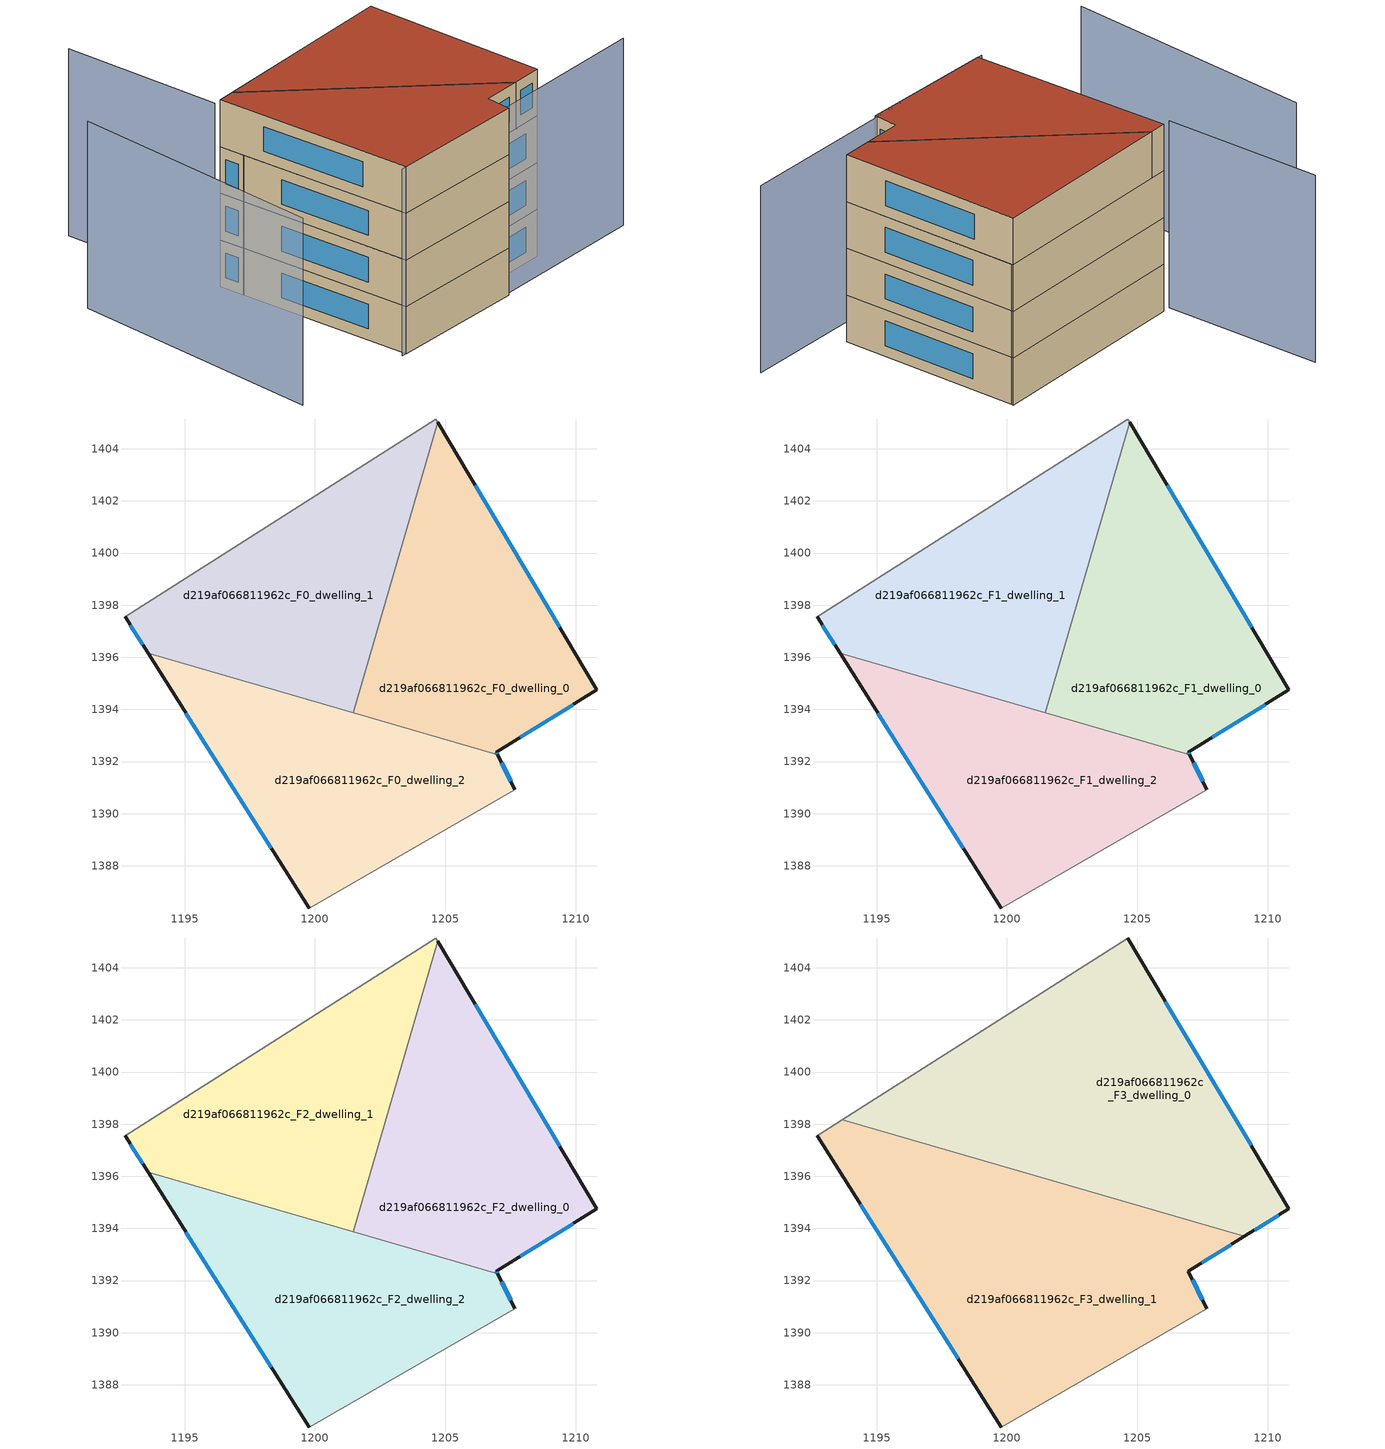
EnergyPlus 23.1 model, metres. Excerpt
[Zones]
d219af066811962c_F0_dwelling_0
 floor ground (EU_floor_Construction): 1204.71,1405.01 1210.82,1394.75 1206.96,1392.37 1207.01,1392.27 1201.48,1393.87 z0
 wall outside (EU_wall_Construction): 1207.01,1392.27 1206.96,1392.37 1210.82,1394.75 1204.71,1405.01 z0:3
 wall to d219af066811962c_F0_dwelling_1 (EU_wall_Construction): 1204.71,1405.01 1201.48,1393.87 z0:3
 wall to d219af066811962c_F0_dwelling_2 (EU_wall_Construction): 1201.48,1393.87 1207.01,1392.27 z0:3
 window (EU_Window_Construction): 1209.39,1397.16 1206.14,1402.6 / 1207.87,1392.92 1209.92,1394.19 / 1207,1392.29 1206.98,1392.34 z0.7:2.3
d219af066811962c_F0_dwelling_1
 floor ground (EU_floor_Construction): 1204.63,1405.14 1204.71,1405.01 1201.48,1393.87 1193.6,1396.16 1192.72,1397.56 z0
 wall outside (EU_wall_Construction): 1192.72,1397.56 1193.6,1396.16 z0:3
 wall adiabatic (EU_wall_Construction): 1204.71,1405.01 1204.63,1405.14 1192.72,1397.56 z0:3
 wall to d219af066811962c_F0_dwelling_2 (EU_wall_Construction): 1193.6,1396.16 1201.48,1393.87 z0:3
 window (EU_Window_Construction): 1192.92,1397.23 1193.39,1396.49 z0.7:2.3
d219af066811962c_F0_dwelling_2
 floor ground (EU_floor_Construction): 1207.01,1392.27 1207.67,1390.92 1199.78,1386.38 1193.6,1396.16 z0
 wall outside (EU_wall_Construction): 1207.67,1390.92 1207.01,1392.27 / 1193.6,1396.16 1199.78,1386.38 z0:3
 wall adiabatic (EU_wall_Construction): 1199.78,1386.38 1207.67,1390.92 z0:3
 window (EU_Window_Construction): 1207.51,1391.24 1207.17,1391.95 / 1195.05,1393.86 1198.33,1388.68 z0.7:2.3
d219af066811962c_F1_dwelling_0
 floor to d219af066811962c_F0_dwelling_0 (EU_floor_Construction): 1204.71,1405.01 1210.82,1394.75 1206.96,1392.37 1207.01,1392.27 1201.48,1393.87 z3
 wall outside (EU_wall_Construction): 1207.01,1392.27 1206.96,1392.37 1210.82,1394.75 1204.71,1405.01 z3:6
 wall to d219af066811962c_F1_dwelling_1 (EU_wall_Construction): 1204.71,1405.01 1201.48,1393.87 z3:6
 wall to d219af066811962c_F1_dwelling_2 (EU_wall_Construction): 1201.48,1393.87 1207.01,1392.27 z3:6
 window (EU_Window_Construction): 1209.39,1397.16 1206.14,1402.6 / 1207.87,1392.92 1209.92,1394.19 / 1207,1392.29 1206.98,1392.34 z3.7:5.3
d219af066811962c_F1_dwelling_1
 floor to d219af066811962c_F0_dwelling_1 (EU_floor_Construction): 1204.63,1405.14 1204.71,1405.01 1201.48,1393.87 1193.6,1396.16 1192.72,1397.56 z3
 wall outside (EU_wall_Construction): 1192.72,1397.56 1193.6,1396.16 z3:6
 wall adiabatic (EU_wall_Construction): 1204.71,1405.01 1204.63,1405.14 1192.72,1397.56 z3:6
 wall to d219af066811962c_F1_dwelling_2 (EU_wall_Construction): 1193.6,1396.16 1201.48,1393.87 z3:6
 window (EU_Window_Construction): 1192.92,1397.23 1193.39,1396.49 z3.7:5.3
d219af066811962c_F1_dwelling_2
 floor to d219af066811962c_F0_dwelling_2 (EU_floor_Construction): 1207.01,1392.27 1207.67,1390.92 1199.78,1386.38 1193.6,1396.16 z3
 wall outside (EU_wall_Construction): 1207.67,1390.92 1207.01,1392.27 / 1193.6,1396.16 1199.78,1386.38 z3:6
 wall adiabatic (EU_wall_Construction): 1199.78,1386.38 1207.67,1390.92 z3:6
 window (EU_Window_Construction): 1207.51,1391.24 1207.17,1391.95 / 1195.05,1393.86 1198.33,1388.68 z3.7:5.3
d219af066811962c_F2_dwelling_0
 floor to d219af066811962c_F1_dwelling_0 (EU_floor_Construction): 1204.71,1405.01 1210.82,1394.75 1206.96,1392.37 1207.01,1392.27 1201.48,1393.87 z6
 wall outside (EU_wall_Construction): 1207.01,1392.27 1206.96,1392.37 1210.82,1394.75 1204.71,1405.01 z6:9
 wall to d219af066811962c_F2_dwelling_1 (EU_wall_Construction): 1204.71,1405.01 1201.48,1393.87 z6:9
 wall to d219af066811962c_F2_dwelling_2 (EU_wall_Construction): 1201.48,1393.87 1207.01,1392.27 z6:9
 window (EU_Window_Construction): 1209.39,1397.16 1206.14,1402.6 / 1207.87,1392.92 1209.92,1394.19 / 1207,1392.29 1206.98,1392.34 z6.7:8.3
d219af066811962c_F2_dwelling_1
 floor to d219af066811962c_F1_dwelling_1 (EU_floor_Construction): 1204.63,1405.14 1204.71,1405.01 1201.48,1393.87 1193.6,1396.16 1192.72,1397.56 z6
 wall outside (EU_wall_Construction): 1192.72,1397.56 1193.6,1396.16 z6:9
 wall adiabatic (EU_wall_Construction): 1204.71,1405.01 1204.63,1405.14 1192.72,1397.56 z6:9
 wall to d219af066811962c_F2_dwelling_2 (EU_wall_Construction): 1193.6,1396.16 1201.48,1393.87 z6:9
 window (EU_Window_Construction): 1192.92,1397.23 1193.39,1396.49 z6.7:8.3
d219af066811962c_F2_dwelling_2
 floor to d219af066811962c_F1_dwelling_2 (EU_floor_Construction): 1207.01,1392.27 1207.67,1390.92 1199.78,1386.38 1193.6,1396.16 z6
 wall outside (EU_wall_Construction): 1207.67,1390.92 1207.01,1392.27 / 1193.6,1396.16 1199.78,1386.38 z6:9
 wall adiabatic (EU_wall_Construction): 1199.78,1386.38 1207.67,1390.92 z6:9
 window (EU_Window_Construction): 1207.51,1391.24 1207.17,1391.95 / 1195.05,1393.86 1198.33,1388.68 z6.7:8.3
d219af066811962c_F3_dwelling_0
 floor to d219af066811962c_F2_dwelling_0 (EU_floor_Construction): 1204.71,1405.01 1210.82,1394.75 1209.11,1393.69 1202.02,1395.75 z9
 floor to d219af066811962c_F2_dwelling_1 (EU_floor_Construction): 1204.63,1405.14 1204.71,1405.01 1202.02,1395.75 1193.68,1398.17 z9
 wall outside (EU_wall_Construction): 1209.11,1393.69 1210.82,1394.75 1204.63,1405.14 z9:12
 wall to d219af066811962c_F3_dwelling_1 (EU_wall_Construction): 1193.68,1398.17 1209.11,1393.69 z9:12
 wall adiabatic (EU_wall_Construction): 1204.63,1405.14 1193.68,1398.17 z9:12
 window (EU_Window_Construction): 1209.37,1397.19 1206.08,1402.7 / 1209.51,1393.94 1210.42,1394.5 z9.7:11.3
 roof outside (EU_roof_Construction): 1210.82,1394.75 1204.63,1405.14 1193.68,1398.17 1209.11,1393.69 z12
d219af066811962c_F3_dwelling_1
 floor to d219af066811962c_F2_dwelling_1 (EU_floor_Construction): 1202.02,1395.75 1201.48,1393.87 1193.6,1396.16 1192.72,1397.56 1193.68,1398.17 z9
 floor to d219af066811962c_F2_dwelling_2 (EU_floor_Construction): 1207.01,1392.27 1207.67,1390.92 1199.78,1386.38 1193.6,1396.16 z9
 floor to d219af066811962c_F2_dwelling_0 (EU_floor_Construction): 1209.11,1393.69 1206.96,1392.37 1207.01,1392.27 1201.48,1393.87 1202.02,1395.75 z9
 wall outside (EU_wall_Construction): 1192.72,1397.56 1199.78,1386.38 / 1207.67,1390.92 1206.96,1392.37 1209.11,1393.69 z9:12
 wall adiabatic (EU_wall_Construction): 1193.68,1398.17 1192.72,1397.56 / 1199.78,1386.38 1207.67,1390.92 z9:12
 window (EU_Window_Construction): 1194.37,1394.93 1198.12,1389.01 / 1207.47,1392.68 1208.61,1393.38 / 1207.5,1391.26 1207.13,1392.03 z9.7:11.3
 roof outside (EU_roof_Construction): 1207.67,1390.92 1206.96,1392.37 1209.11,1393.69 1193.68,1398.17 1192.72,1397.56 1199.78,1386.38 z12
shading: 1184.79,1397.79 1192.13,1382.65 / 1199.46,1386.19 1216.66,1396.5 / 1192.29,1397.3 1186.83,1406.29 z0:12
[Building]
EU S2 Campaign: North Axis=0; Terrain=City; Solar Distribution=FullExterior
[Site:Location]
Budapest.Ferenc.Liszt.Intl.AP: Latitude=47.437; Longitude=19.256; Time Zone=1; Elevation=185
[SizingPeriod:WeatherFileDays]
AnnualSizingPeriod: Begin Month=1; Begin Day of Month=1; End Month=12; End Day of Month=31; Day of Week for Start Day=Monday; Use Weather File Daylight Saving Period=No; Use Weather File Rain and Snow Indicators=No
[MATERIAL]
EU_InternalMass_Material: Roughness=MediumRough; Thickness=0.1; Conductivity=1; Density=1800; Specific Heat=900; Thermal Absorptance=0.9; Solar Absorptance=0.7; Visible Absorptance=0.7
[MATERIAL:NOMASS] Roughness=MediumRough; Thermal Absorptance=0.9; Solar Absorptance=0.7; Visible Absorptance=0.7
Name | Thermal Resistance
EU_wall_NoMass | 0.832559
EU_roof_NoMass | 1.39638
EU_floor_NoMass | 0.872794
[WINDOWMATERIAL:SIMPLEGLAZINGSYSTEM]
EU_Window_SimpleGlazing: UFactor=2.79869; Solar Heat Gain Coefficient=0.75; Visible Transmittance=0.75
[CONSTRUCTION]
EU_wall_Construction: EU_wall_NoMass
EU_roof_Construction: EU_roof_NoMass
EU_floor_Construction: EU_floor_NoMass
EU_Window_Construction: EU_Window_SimpleGlazing
EU_InternalMass_Construction: EU_InternalMass_Material
[ZONE] Type=1; Multiplier=1; Ceiling Height=autocalculate; Floor Area=autocalculate; Part of Total Floor Area=Yes
Name | Volume
d219af066811962c_F0_dwelling_0; d219af066811962c_F1_dwelling_0; d219af066811962c_F2_dwelling_0 | 180.962
d219af066811962c_F3_dwelling_0 | 271.421
d219af066811962c_F0_dwelling_1; d219af066811962c_F1_dwelling_1; d219af066811962c_F2_dwelling_1 | 180.942
d219af066811962c_F3_dwelling_1 | 271.418
d219af066811962c_F0_dwelling_2; d219af066811962c_F1_dwelling_2; d219af066811962c_F2_dwelling_2 | 180.946
[INTERNALMASS] Construction=EU_InternalMass_Construction
Name | Zone or ZoneList | Surface Area
d219af066811962c_F0_dwelling_0_EU_InternalMass | d219af066811962c_F0_dwelling_0 | 60.3229
d219af066811962c_F0_dwelling_1_EU_InternalMass | d219af066811962c_F0_dwelling_1 | 60.315
d219af066811962c_F0_dwelling_2_EU_InternalMass | d219af066811962c_F0_dwelling_2 | 60.3154
d219af066811962c_F1_dwelling_0_EU_InternalMass | d219af066811962c_F1_dwelling_0 | 60.3229
d219af066811962c_F1_dwelling_1_EU_InternalMass | d219af066811962c_F1_dwelling_1 | 60.315
d219af066811962c_F1_dwelling_2_EU_InternalMass | d219af066811962c_F1_dwelling_2 | 60.3154
d219af066811962c_F2_dwelling_0_EU_InternalMass | d219af066811962c_F2_dwelling_0 | 60.3229
d219af066811962c_F2_dwelling_1_EU_InternalMass | d219af066811962c_F2_dwelling_1 | 60.315
d219af066811962c_F2_dwelling_2_EU_InternalMass | d219af066811962c_F2_dwelling_2 | 60.3154
d219af066811962c_F3_dwelling_0_EU_InternalMass | d219af066811962c_F3_dwelling_0 | 90.4739
d219af066811962c_F3_dwelling_1_EU_InternalMass | d219af066811962c_F3_dwelling_1 | 90.4726
[OTHEREQUIPMENT] Fuel Type=Electricity; Design Level Calculation Method=Watts/Area; Power per Zone Floor Area=1; Fraction Latent=0; Fraction Radiant=0; Fraction Lost=0; Carbon Dioxide Generation Rate=0; EndUse Subcategory=EU_Step8_InternalGains
Name | Zone or ZoneList or Space or SpaceList | Schedule
EU_Step8_InternalGain_d219af066811962c_F0_dwelling_0_f000 | d219af066811962c_F0_dwelling_0 | EU_Step8_GainSchedule_d219af066811962c_F0_dwelling_0_f000
EU_Step8_InternalGain_d219af066811962c_F0_dwelling_1_f000 | d219af066811962c_F0_dwelling_1 | EU_Step8_GainSchedule_d219af066811962c_F0_dwelling_1_f000
EU_Step8_InternalGain_d219af066811962c_F0_dwelling_2_f000 | d219af066811962c_F0_dwelling_2 | EU_Step8_GainSchedule_d219af066811962c_F0_dwelling_2_f000
EU_Step8_InternalGain_d219af066811962c_F1_dwelling_0_f000 | d219af066811962c_F1_dwelling_0 | EU_Step8_GainSchedule_d219af066811962c_F1_dwelling_0_f000
EU_Step8_InternalGain_d219af066811962c_F1_dwelling_1_f000 | d219af066811962c_F1_dwelling_1 | EU_Step8_GainSchedule_d219af066811962c_F1_dwelling_1_f000
EU_Step8_InternalGain_d219af066811962c_F1_dwelling_2_f000 | d219af066811962c_F1_dwelling_2 | EU_Step8_GainSchedule_d219af066811962c_F1_dwelling_2_f000
EU_Step8_InternalGain_d219af066811962c_F2_dwelling_0_f000 | d219af066811962c_F2_dwelling_0 | EU_Step8_GainSchedule_d219af066811962c_F2_dwelling_0_f000
EU_Step8_InternalGain_d219af066811962c_F2_dwelling_1_f000 | d219af066811962c_F2_dwelling_1 | EU_Step8_GainSchedule_d219af066811962c_F2_dwelling_1_f000
EU_Step8_InternalGain_d219af066811962c_F2_dwelling_2_f000 | d219af066811962c_F2_dwelling_2 | EU_Step8_GainSchedule_d219af066811962c_F2_dwelling_2_f000
EU_Step8_InternalGain_d219af066811962c_F3_dwelling_0_f000 | d219af066811962c_F3_dwelling_0 | EU_Step8_GainSchedule_d219af066811962c_F3_dwelling_0_f000
EU_Step8_InternalGain_d219af066811962c_F3_dwelling_1_f000 | d219af066811962c_F3_dwelling_1 | EU_Step8_GainSchedule_d219af066811962c_F3_dwelling_1_f000
[ZONEVENTILATION:DESIGNFLOWRATE] Schedule=EU_AlwaysOn; Design Flow Rate Calculation Method=AirChanges/Hour; Air Changes per Hour=0.475469; Ventilation Type=Natural; Fan Pressure Rise=0; Fan Total Efficiency=1; Constant Term Coefficient=1; Temperature Term Coefficient=0; Velocity Term Coefficient=0; Velocity Squared Term Coefficient=0; Minimum Indoor Temperature=-100; Maximum Indoor Temperature=100; Delta Temperature=-100; Minimum Outdoor Temperature=-100; Maximum Outdoor Temperature=100; Maximum Wind Speed=40
Name | Zone or ZoneList or Space or SpaceList
EU_ConstantAir_d219af066811962c_F0_dwelling_0 | d219af066811962c_F0_dwelling_0
EU_ConstantAir_d219af066811962c_F0_dwelling_1 | d219af066811962c_F0_dwelling_1
EU_ConstantAir_d219af066811962c_F0_dwelling_2 | d219af066811962c_F0_dwelling_2
EU_ConstantAir_d219af066811962c_F1_dwelling_0 | d219af066811962c_F1_dwelling_0
EU_ConstantAir_d219af066811962c_F1_dwelling_1 | d219af066811962c_F1_dwelling_1
EU_ConstantAir_d219af066811962c_F1_dwelling_2 | d219af066811962c_F1_dwelling_2
EU_ConstantAir_d219af066811962c_F2_dwelling_0 | d219af066811962c_F2_dwelling_0
EU_ConstantAir_d219af066811962c_F2_dwelling_1 | d219af066811962c_F2_dwelling_1
EU_ConstantAir_d219af066811962c_F2_dwelling_2 | d219af066811962c_F2_dwelling_2
EU_ConstantAir_d219af066811962c_F3_dwelling_0 | d219af066811962c_F3_dwelling_0
EU_ConstantAir_d219af066811962c_F3_dwelling_1 | d219af066811962c_F3_dwelling_1
[HVACTEMPLATE:THERMOSTAT] Constant Heating Setpoint=20; Constant Cooling Setpoint=50
EU_HeatOnly_d219af066811962c_F0_dwelling_0; EU_HeatOnly_d219af066811962c_F0_dwelling_1; EU_HeatOnly_d219af066811962c_F0_dwelling_2; EU_HeatOnly_d219af066811962c_F1_dwelling_0; EU_HeatOnly_d219af066811962c_F1_dwelling_1; EU_HeatOnly_d219af066811962c_F1_dwelling_2; EU_HeatOnly_d219af066811962c_F2_dwelling_0; EU_HeatOnly_d219af066811962c_F2_dwelling_1; EU_HeatOnly_d219af066811962c_F2_dwelling_2; EU_HeatOnly_d219af066811962c_F3_dwelling_0; EU_HeatOnly_d219af066811962c_F3_dwelling_1
[HVACTEMPLATE:ZONE:IDEALLOADSAIRSYSTEM] System Availability Schedule=EU_AlwaysOn; Maximum Heating Supply Air Temperature=50; Minimum Cooling Supply Air Temperature=13; Maximum Heating Supply Air Humidity Ratio=0.0156; Minimum Cooling Supply Air Humidity Ratio=0.0077; Heating Limit=NoLimit; Cooling Limit=NoLimit; Heating Availability Schedule=EU_AlwaysOn; Cooling Availability Schedule=EU_CoolingOff; Dehumidification Control Type=ConstantSensibleHeatRatio; Cooling Sensible Heat Ratio=0.7; Dehumidification Setpoint=60; Humidification Control Type=None; Humidification Setpoint=30; Outdoor Air Method=None; Outdoor Air Flow Rate per Person=0.00944; Outdoor Air Flow Rate per Zone Floor Area=0; Outdoor Air Flow Rate per Zone=0; Demand Controlled Ventilation Type=None; Outdoor Air Economizer Type=NoEconomizer; Heat Recovery Type=None; Sensible Heat Recovery Effectiveness=0.7; Latent Heat Recovery Effectiveness=0.65
Name | Template Thermostat
d219af066811962c_F0_dwelling_0 | EU_HeatOnly_d219af066811962c_F0_dwelling_0
d219af066811962c_F0_dwelling_1 | EU_HeatOnly_d219af066811962c_F0_dwelling_1
d219af066811962c_F0_dwelling_2 | EU_HeatOnly_d219af066811962c_F0_dwelling_2
d219af066811962c_F1_dwelling_0 | EU_HeatOnly_d219af066811962c_F1_dwelling_0
d219af066811962c_F1_dwelling_1 | EU_HeatOnly_d219af066811962c_F1_dwelling_1
d219af066811962c_F1_dwelling_2 | EU_HeatOnly_d219af066811962c_F1_dwelling_2
d219af066811962c_F2_dwelling_0 | EU_HeatOnly_d219af066811962c_F2_dwelling_0
d219af066811962c_F2_dwelling_1 | EU_HeatOnly_d219af066811962c_F2_dwelling_1
d219af066811962c_F2_dwelling_2 | EU_HeatOnly_d219af066811962c_F2_dwelling_2
d219af066811962c_F3_dwelling_0 | EU_HeatOnly_d219af066811962c_F3_dwelling_0
d219af066811962c_F3_dwelling_1 | EU_HeatOnly_d219af066811962c_F3_dwelling_1
[SIZING:ZONE] Zone Cooling Design Supply Air Temperature Input Method=SupplyAirTemperature; Zone Cooling Design Supply Air Temperature=13; Zone Heating Design Supply Air Temperature Input Method=SupplyAirTemperature; Zone Heating Design Supply Air Temperature=50; Zone Cooling Design Supply Air Humidity Ratio=0.008; Zone Heating Design Supply Air Humidity Ratio=0.008; Cooling Design Air Flow Method=DesignDay; Cooling Design Air Flow Rate=0; Cooling Minimum Air Flow per Zone Floor Area=0.000762; Cooling Minimum Air Flow=0; Cooling Minimum Air Flow Fraction=0.2; Heating Design Air Flow Method=DesignDay; Heating Design Air Flow Rate=0; Heating Maximum Air Flow per Zone Floor Area=0.002032; Heating Maximum Air Flow=0.141576; Heating Maximum Air Flow Fraction=0.3; Account for Dedicated Outdoor Air System=No; Dedicated Outdoor Air System Control Strategy=NeutralSupplyAir; Dedicated Outdoor Air Low Setpoint Temperature for Design=autosize; Dedicated Outdoor Air High Setpoint Temperature for Design=autosize; Zone Load Sizing Method=Sensible Load Only No Latent Load; Zone Latent Cooling Design Supply Air Humidity Ratio Input Method=HumidityRatioDifference; Zone Cooling Design Supply Air Humidity Ratio Difference=0.005; Zone Latent Heating Design Supply Air Humidity Ratio Input Method=HumidityRatioDifference; Zone Humidification Design Supply Air Humidity Ratio Difference=0.005
d219af066811962c_F0_dwelling_0; d219af066811962c_F0_dwelling_1; d219af066811962c_F0_dwelling_2; d219af066811962c_F1_dwelling_0; d219af066811962c_F1_dwelling_1; d219af066811962c_F1_dwelling_2; d219af066811962c_F2_dwelling_0; d219af066811962c_F2_dwelling_1; d219af066811962c_F2_dwelling_2; d219af066811962c_F3_dwelling_0; d219af066811962c_F3_dwelling_1
[SCHEDULE:CONSTANT]
Name | Hourly Value
EU_AlwaysOn | 1
EU_CoolingOff | 0
[SCHEDULE:FILE] Column Number=1; Rows to Skip at Top=0; Number of Hours of Data=8760; Column Separator=Comma; Interpolate to Timestep=No; Minutes per Item=60; Adjust Schedule for Daylight Savings=Yes
Name | File
EU_Step8_GainSchedule_d219af066811962c_F0_dwelling_0_f000 | ../../schedules/d219af066811962c/d219af066811962c_F0_dwelling_0_f000_gain.csv
EU_Step8_GainSchedule_d219af066811962c_F0_dwelling_1_f000 | ../../schedules/d219af066811962c/d219af066811962c_F0_dwelling_1_f000_gain.csv
EU_Step8_GainSchedule_d219af066811962c_F0_dwelling_2_f000 | ../../schedules/d219af066811962c/d219af066811962c_F0_dwelling_2_f000_gain.csv
EU_Step8_GainSchedule_d219af066811962c_F1_dwelling_0_f000 | ../../schedules/d219af066811962c/d219af066811962c_F1_dwelling_0_f000_gain.csv
EU_Step8_GainSchedule_d219af066811962c_F1_dwelling_1_f000 | ../../schedules/d219af066811962c/d219af066811962c_F1_dwelling_1_f000_gain.csv
EU_Step8_GainSchedule_d219af066811962c_F1_dwelling_2_f000 | ../../schedules/d219af066811962c/d219af066811962c_F1_dwelling_2_f000_gain.csv
EU_Step8_GainSchedule_d219af066811962c_F2_dwelling_0_f000 | ../../schedules/d219af066811962c/d219af066811962c_F2_dwelling_0_f000_gain.csv
EU_Step8_GainSchedule_d219af066811962c_F2_dwelling_1_f000 | ../../schedules/d219af066811962c/d219af066811962c_F2_dwelling_1_f000_gain.csv
EU_Step8_GainSchedule_d219af066811962c_F2_dwelling_2_f000 | ../../schedules/d219af066811962c/d219af066811962c_F2_dwelling_2_f000_gain.csv
EU_Step8_GainSchedule_d219af066811962c_F3_dwelling_0_f000 | ../../schedules/d219af066811962c/d219af066811962c_F3_dwelling_0_f000_gain.csv
EU_Step8_GainSchedule_d219af066811962c_F3_dwelling_1_f000 | ../../schedules/d219af066811962c/d219af066811962c_F3_dwelling_1_f000_gain.csv
